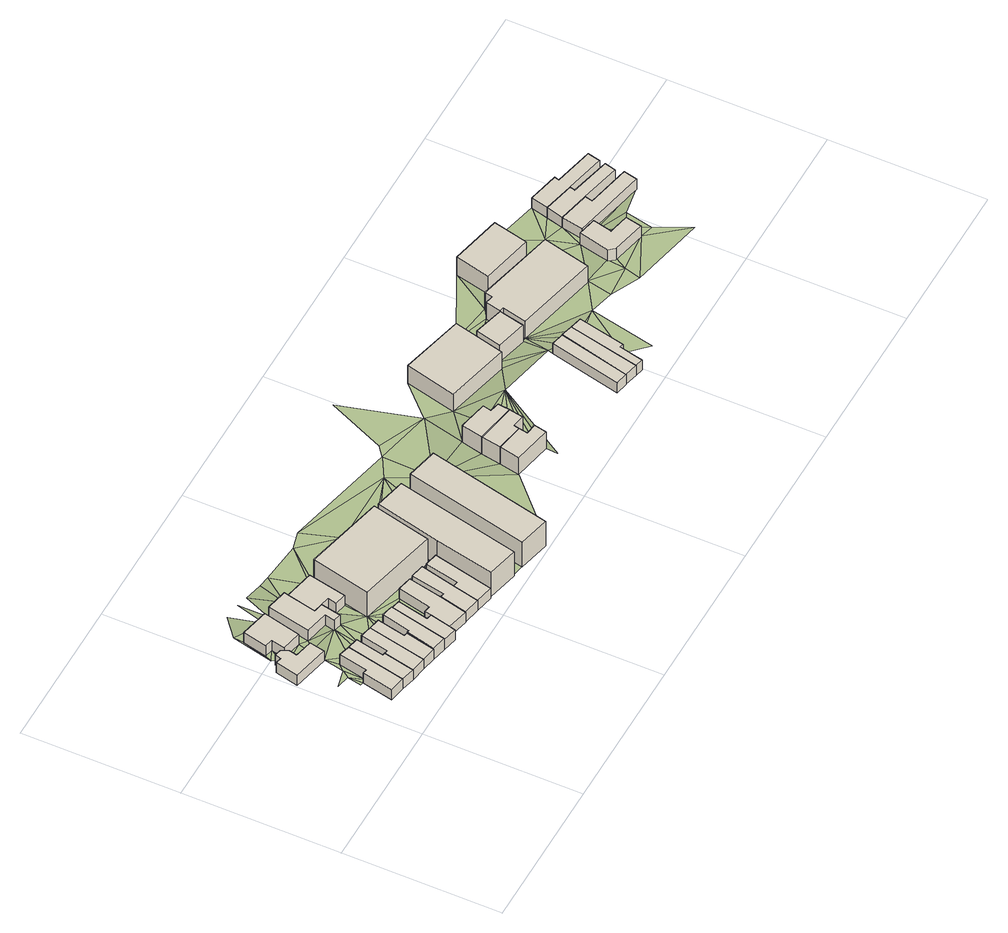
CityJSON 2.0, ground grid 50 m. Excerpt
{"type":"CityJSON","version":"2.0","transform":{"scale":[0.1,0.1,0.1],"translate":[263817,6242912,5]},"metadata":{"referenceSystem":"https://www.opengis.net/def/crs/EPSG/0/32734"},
"CityObjects":{
"building1":{"type":"Building","attributes":{"address":"7 Wright Street Woodstock Cape Town","building":"house","building:levels":"1","footprint":{"type":"Polygon"},"plus_code":"C8X9XPX2+XVX","ground_height":6.82,"building_height":4.1,"roof_height":10.92},"geometry":[{"type":"Solid","lod":"1","boundaries":[[[[0,1,2,3]],[[1,4,5,2]],[[4,6,7,5]],[[6,8,9,7]],[[8,10,11,9]],[[10,0,3,11]],[[3,2,5,7,9,11]],[[10,8,6,4,1,0]]]]}]},
"building2":{"type":"Building","attributes":{"building":"yes","building:levels":"1","footprint":{"type":"Polygon"},"plus_code":"C8X4XJX2+XQW","ground_height":6.37,"building_height":4.1,"roof_height":10.47},"geometry":[{"type":"Solid","lod":"1","boundaries":[[[[12,13,14,15]],[[13,16,17,14]],[[16,18,19,17]],[[18,20,21,19]],[[20,22,23,21]],[[22,24,25,23]],[[24,26,27,25]],[[26,28,29,27]],[[28,12,15,29]],[[15,14,17,19,21,23,25,27,29]],[[28,26,24,22,20,18,16,13,12]]]]}]},
"building3":{"type":"Building","attributes":{"address":"9 Wright Street Woodstock Cape Town","building":"house","building:levels":"1","footprint":{"type":"Polygon"},"plus_code":"C8XMX2X8+XHW","ground_height":6.82,"building_height":4.1,"roof_height":10.92},"geometry":[{"type":"Solid","lod":"1","boundaries":[[[[6,4,5,7]],[[4,30,31,5]],[[30,32,33,31]],[[32,34,35,33]],[[34,36,37,35]],[[36,6,7,37]],[[7,5,31,33,35,37]],[[36,34,32,30,4,6]]]]}]},
"building4":{"type":"Building","attributes":{"address":"11 Wright Street Woodstock Cape Town","building":"house","building:levels":"1","footprint":{"type":"Polygon"},"plus_code":"C8XRXXX4+X8R","ground_height":6.82,"building_height":4.1,"roof_height":10.92},"geometry":[{"type":"Solid","lod":"1","boundaries":[[[[32,30,31,33]],[[30,38,39,31]],[[38,40,41,39]],[[40,42,43,41]],[[42,44,45,43]],[[44,32,33,45]],[[33,31,39,41,43,45]],[[44,42,40,38,30,32]]]]}]},
"building5":{"type":"Building","attributes":{"address":"12 William Street Woodstock Cape Town","building":"house","building:levels":"1","footprint":{"type":"Polygon"},"plus_code":"C8XCXPXX+XPX","ground_height":6.37,"building_height":4.1,"roof_height":10.47},"geometry":[{"type":"Solid","lod":"1","boundaries":[[[[46,47,48,49]],[[47,50,51,48]],[[50,52,53,51]],[[52,54,55,53]],[[54,56,57,55]],[[56,46,49,57]],[[49,48,51,53,55,57]],[[56,54,52,50,47,46]]]]}]},
"building6":{"type":"Building","attributes":{"address":"13 Wright Street Woodstock Cape Town","building":"house","building:levels":"1","footprint":{"type":"Polygon"},"plus_code":"C9X4XXX7+X3W","ground_height":6.82,"building_height":4.1,"roof_height":10.92},"geometry":[{"type":"Solid","lod":"1","boundaries":[[[[38,58,59,39]],[[58,60,61,59]],[[60,62,63,61]],[[62,64,65,63]],[[64,40,41,65]],[[40,38,39,41]],[[39,59,61,63,65,41]],[[40,64,62,60,58,38]]]]}]},
"building7":{"type":"Building","attributes":{"address":"15 Wright Street Woodstock Cape Town","building":"house","building:levels":"1","footprint":{"type":"Polygon"},"plus_code":"C9X8X7XF+X9V","ground_height":7.29,"building_height":4.1,"roof_height":11.39},"geometry":[{"type":"Solid","lod":"1","boundaries":[[[[58,66,67,68,69,59]],[[66,70,71,72,68,67]],[[70,73,74,75,72,71]],[[73,76,77,75,74]],[[76,60,78,77]],[[60,58,59,69,78]],[[69,68,72,75,77,78]],[[60,76,73,70,66,58]]]]}]},
"building8":{"type":"Building","attributes":{"address":"14 William Street Woodstock Cape Town","building":"house","building:levels":"1","footprint":{"type":"Polygon"},"plus_code":"C8XWXJXG+XVV","ground_height":6.5,"building_height":4.1,"roof_height":10.6},"geometry":[{"type":"Solid","lod":"1","boundaries":[[[[79,80,81,82]],[[80,83,84,81]],[[83,85,86,84]],[[85,87,88,86]],[[87,89,90,88]],[[89,91,92,90]],[[91,93,94,92]],[[93,95,96,94]],[[95,79,82,96]],[[82,81,84,86,88,90,92,94,96]],[[95,93,91,89,87,85,83,80,79]]]]}]},
"building9":{"type":"Building","attributes":{"address":"17 Wright Street Woodstock Cape Town","building":"house","building:levels":"1","footprint":{"type":"Polygon"},"plus_code":"C9XHXVX7+XFR","ground_height":6.82,"building_height":4.1,"roof_height":10.92},"geometry":[{"type":"Solid","lod":"1","boundaries":[[[[66,97,98,67]],[[97,99,100,98]],[[99,101,102,100]],[[101,103,104,102]],[[103,105,106,104]],[[105,70,71,106]],[[70,66,67,71]],[[67,98,100,102,104,106,71]],[[70,105,103,101,99,97,66]]]]}]},
"building10":{"type":"Building","attributes":{"address":"16 William Street Woodstock Cape Town","building":"house","building:levels":"1","footprint":{"type":"Polygon"},"plus_code":"C9X8XWXR+X3X","ground_height":6.5,"building_height":4.1,"roof_height":10.6},"geometry":[{"type":"Solid","lod":"1","boundaries":[[[[107,108,96,82]],[[108,109,94,96]],[[109,110,111,94]],[[110,112,113,111]],[[112,114,115,113]],[[114,116,117,115]],[[116,107,82,117]],[[82,96,94,111,113,115,117]],[[116,114,112,110,109,108,107]]]]}]},
"building11":{"type":"Building","attributes":{"address":"19 Wright Street Woodstock Cape Town","building":"house","building:levels":"1","footprint":{"type":"Polygon"},"plus_code":"C9XXX5X7+X2X","ground_height":6.82,"building_height":4.1,"roof_height":10.92},"geometry":[{"type":"Solid","lod":"1","boundaries":[[[[99,118,119,100]],[[118,120,121,119]],[[120,122,123,121]],[[122,124,125,123]],[[124,126,127,125]],[[126,128,129,127]],[[128,101,102,129]],[[101,99,100,102]],[[100,119,121,123,125,127,129,102]],[[101,128,126,124,122,120,118,99]]]]}]},
"building12":{"type":"Building","attributes":{"address":"21 Wright Street Woodstock Cape Town","building":"house","building:levels":"1","footprint":{"type":"Polygon"},"plus_code":"CCX7XVX6+XXR","ground_height":6.86,"building_height":4.1,"roof_height":10.96},"geometry":[{"type":"Solid","lod":"1","boundaries":[[[[130,131,132,133,134,119]],[[131,135,136,133,132]],[[135,137,138,136]],[[137,139,140,138]],[[139,141,142,140]],[[141,143,144,142]],[[143,130,119,134,144]],[[134,133,136,138,140,142,144]],[[143,141,139,137,135,131,130]]]]}]},
"building13":{"type":"Building","attributes":{"address":"23 Wright Street Woodstock Cape Town","building":"house","building:levels":"1","footprint":{"type":"Polygon"},"plus_code":"CCXHXFXQ+XMX","ground_height":6.86,"building_height":4.1,"roof_height":10.96},"geometry":[{"type":"Solid","lod":"1","boundaries":[[[[131,145,146,133]],[[145,147,148,146]],[[147,149,150,148]],[[149,151,152,150]],[[151,135,136,152]],[[135,131,133,136]],[[133,146,148,150,152,136]],[[135,151,149,147,145,131]]]]}]},
"building14":{"type":"Building","attributes":{"address":"Wex 2 18 William Street Woodstock Cape Town","building":"residential","building:levels":"3","building:flats":"45","residential":"student","footprint":{"type":"Polygon"},"plus_code":"CCX6X2X7+X9V","ground_height":6.86,"building_height":9.7,"roof_height":16.56},"geometry":[{"type":"Solid","lod":"1","boundaries":[[[[153,154,155,156]],[[154,157,158,155]],[[157,159,160,158]],[[159,153,156,160]],[[156,155,158,160]],[[159,157,154,153]]]]}]},
"building15":{"type":"Building","attributes":{"address":"Station Street Cape Town","building":"commercial","building:levels":"3","footprint":{"type":"Polygon"},"plus_code":"CCXWXFXG+X8R","ground_height":6.86,"building_height":9.7,"roof_height":16.56},"geometry":[{"type":"Solid","lod":"1","boundaries":[[[[161,162,163,164]],[[162,165,166,163]],[[165,167,168,166]],[[167,169,170,168]],[[169,161,164,170]],[[164,163,166,168,170]],[[169,167,165,162,161]]]]}]},
"building16":{"type":"Building","attributes":{"address":"Station Street Woodstock Cape Town","building":"commercial","building:levels":"3","footprint":{"type":"Polygon"},"plus_code":"CFXPX4XP+XRX","ground_height":7.47,"building_height":9.7,"roof_height":17.17},"geometry":[{"type":"Solid","lod":"1","boundaries":[[[[171,172,173,174]],[[172,175,176,173]],[[175,177,178,176]],[[177,171,174,178]],[[174,173,176,178]],[[177,175,172,171]]]]}]},
"building17":{"type":"Building","attributes":{"address":"7 Station Street Woodstock Cape Town","building":"house","building:levels":"2","footprint":{"type":"Polygon"},"plus_code":"CGXXXWXJ+XVX","ground_height":7.71,"building_height":6.9,"roof_height":14.61},"geometry":[{"type":"Solid","lod":"1","boundaries":[[[[179,180,181,182]],[[180,183,184,181]],[[183,185,186,184]],[[185,187,188,186]],[[187,189,190,188]],[[189,179,182,190]],[[182,181,184,186,188,190]],[[189,187,185,183,180,179]]]]}]},
"building18":{"type":"Building","attributes":{"address":"5 Station Street Woodstock Cape Town","building":"house","building:levels":"2","footprint":{"type":"Polygon"},"plus_code":"CHX4XWX9+X7V","ground_height":7.71,"building_height":6.9,"roof_height":14.61},"geometry":[{"type":"Solid","lod":"1","boundaries":[[[[191,179,182,192]],[[179,189,190,182]],[[189,193,194,190]],[[193,195,196,194]],[[195,197,198,196]],[[197,191,192,198]],[[192,182,190,194,196,198]],[[197,195,193,189,179,191]]]]}]},
"building19":{"type":"Building","attributes":{"address":"3 Station Street Woodstock Cape Town","building":"house","building:levels":"2","footprint":{"type":"Polygon"},"plus_code":"CHX4XMXM+XPX","ground_height":7.71,"building_height":6.9,"roof_height":14.61},"geometry":[{"type":"Solid","lod":"1","boundaries":[[[[191,197,198,192]],[[197,199,200,198]],[[199,201,202,200]],[[201,203,204,202]],[[203,205,206,204]],[[205,191,192,206]],[[192,198,200,202,204,206]],[[205,203,201,199,197,191]]]]}]},
"building20":{"type":"Building","attributes":{"address":"35 William Street Woodstock Cape Town","building":"yes","building:levels":"2","footprint":{"type":"Polygon"},"plus_code":"CJX2X8X4+XMW","ground_height":7.3,"building_height":6.9,"roof_height":14.2},"geometry":[{"type":"Solid","lod":"1","boundaries":[[[[207,208,209,210]],[[208,211,212,209]],[[211,213,214,212]],[[213,207,210,214]],[[210,209,212,214]],[[213,211,208,207]]]]}]},
"building21":{"type":"Building","attributes":{"address":"William Street Woodstock Cape Town","building":"yes","building:levels":"1","footprint":{"type":"Polygon"},"plus_code":"CJXWXWX5+XPX","ground_height":7.82,"building_height":4.1,"roof_height":11.92},"geometry":[{"type":"Solid","lod":"1","boundaries":[[[[215,216,217,218]],[[216,219,220,217]],[[219,221,222,220]],[[221,215,218,222]],[[218,217,220,222]],[[221,219,216,215]]]]}]},
"building22":{"type":"Building","attributes":{"address":"William Street Woodstock Cape Town","building":"yes","building:levels":"1","footprint":{"type":"Polygon"},"plus_code":"CMX4XVXV+X7R","ground_height":7.97,"building_height":4.1,"roof_height":12.07},"geometry":[{"type":"Solid","lod":"1","boundaries":[[[[223,224,225,226]],[[224,227,222,228,225]],[[227,229,230,231,228,222]],[[229,223,226,231,230]],[[226,225,228,231]],[[229,227,224,223]]]]}]},
"building23":{"type":"Building","attributes":{"address":"37 William Street Woodstock Cape Town","building":"yes","building:levels":"2","footprint":{"type":"Polygon"},"plus_code":"CJXRX5XC+X7R","ground_height":7.3,"building_height":6.9,"roof_height":14.2},"geometry":[{"type":"Solid","lod":"1","boundaries":[[[[232,233,234,235]],[[233,236,237,234]],[[236,238,239,237]],[[238,232,235,239]],[[235,234,237,239]],[[238,236,233,232]]]]}]},
"building24":{"type":"Building","attributes":{"address":"36 William Street Woodstock Cape Town","building":"yes","building:levels":"1","footprint":{"type":"Polygon"},"plus_code":"CMX9XGXF+XHV","ground_height":7.97,"building_height":4.1,"roof_height":12.07},"geometry":[{"type":"Solid","lod":"1","boundaries":[[[[223,229,231,226]],[[229,240,241,231]],[[240,242,243,241]],[[242,244,245,243]],[[244,246,247,245]],[[246,223,226,247]],[[226,231,241,243,245,247]],[[246,244,242,240,229,223]]]]}]},
"building25":{"type":"Building","attributes":{"address":"18 Sussex Street Woodstock Cape Town","building":"yes","building:levels":"2","footprint":{"type":"Polygon"},"plus_code":"CMXRX9XC+XCW","ground_height":7.39,"building_height":6.9,"roof_height":14.29},"geometry":[{"type":"Solid","lod":"1","boundaries":[[[[248,249,250,251]],[[249,252,253,250]],[[252,254,255,253]],[[254,256,257,255]],[[256,258,239,259,257]],[[258,260,261,259,239]],[[260,262,263,261]],[[262,248,251,263]],[[251,250,253,255,257,259,261,263]],[[262,260,258,256,254,252,249,248]]]]}]},
"building26":{"type":"Building","attributes":{"address":"16 Sussex Street Woodstock Cape Town","building":"yes","building:levels":"2","footprint":{"type":"Polygon"},"plus_code":"CPX3XFXV+X2V","ground_height":7.39,"building_height":6.9,"roof_height":14.29},"geometry":[{"type":"Solid","lod":"1","boundaries":[[[[264,265,266,267]],[[265,268,269,266]],[[268,270,271,269]],[[270,264,267,271]],[[267,266,269,271]],[[270,268,265,264]]]]}]},
"building27":{"type":"Building","attributes":{"address":"21 Sussex Street Woodstock Cape Town","building":"yes","building:levels":"1","footprint":{"type":"Polygon"},"plus_code":"CQX3XXXW+XWV","ground_height":8.01,"building_height":4.1,"roof_height":12.11},"geometry":[{"type":"Solid","lod":"1","boundaries":[[[[272,273,274,275]],[[273,276,277,274]],[[276,278,279,277]],[[278,280,281,279]],[[280,282,283,281]],[[282,284,285,283]],[[284,272,275,285]],[[275,274,277,279,281,283,285]],[[284,282,280,278,276,273,272]]]]}]},
"building28":{"type":"Building","attributes":{"address":"19 Sussex Street Woodstock Cape Town","building":"house","building:levels":"1","footprint":{"type":"Polygon"},"plus_code":"CQXFXXX7+XJW","ground_height":7.48,"building_height":4.1,"roof_height":11.58},"geometry":[{"type":"Solid","lod":"1","boundaries":[[[[286,287,288,289]],[[287,290,291,288]],[[290,292,293,291]],[[292,294,295,293]],[[294,296,297,295]],[[296,286,289,297]],[[289,288,291,293,295,297]],[[296,294,292,290,287,286]]]]}]},
"building29":{"type":"Building","attributes":{"address":"17 Sussex Street Woodstock Cape Town","building":"house","building:levels":"1","footprint":{"type":"Polygon"},"plus_code":"CQXGX7XH+X5V","ground_height":7.48,"building_height":4.1,"roof_height":11.58},"geometry":[{"type":"Solid","lod":"1","boundaries":[[[[287,286,289,288]],[[286,298,299,289]],[[298,300,301,299]],[[300,302,303,301]],[[302,304,305,303]],[[304,306,307,305]],[[306,287,288,307]],[[288,289,299,301,303,305,307]],[[306,304,302,300,298,286,287]]]]}]},
"building30":{"type":"Building","attributes":{"address":"15 Sussex Street Woodstock Cape Town","building":"house","building:levels":"1","footprint":{"type":"Polygon"},"plus_code":"CQXJX6XF+XCW","ground_height":7.48,"building_height":4.1,"roof_height":11.58},"geometry":[{"type":"Solid","lod":"1","boundaries":[[[[306,304,305,307]],[[304,308,309,305]],[[308,310,311,309]],[[310,312,313,311]],[[312,314,315,313]],[[314,316,317,315]],[[316,306,307,317]],[[307,305,309,311,313,315,317]],[[316,314,312,310,308,304,306]]]]}]},
"terrain1":{"type":"TINRelief","geometry":[{"type":"CompositeSurface","lod":"1","boundaries":[[[318,319,0]],[[320,318,321]],[[10,318,0]],[[10,321,318]],[[322,323,324]],[[8,321,10]],[[22,56,24]],[[8,322,321]],[[325,24,54]],[[325,54,52]],[[20,18,22]],[[56,54,24]],[[52,50,325]],[[6,322,8]],[[323,322,18]],[[22,46,56]],[[50,326,325]],[[46,22,18]],[[34,32,36]],[[42,32,44]],[[46,18,85]],[[327,322,6]],[[322,327,18]],[[32,42,36]],[[50,47,326]],[[6,36,327]],[[85,18,327]],[[327,36,42]],[[85,328,46]],[[329,326,47]],[[328,47,46]],[[330,42,40]],[[85,327,331]],[[327,42,330]],[[332,62,60]],[[332,60,76]],[[62,332,64]],[[333,47,328]],[[76,73,332]],[[40,64,334]],[[334,330,40]],[[64,332,73]],[[73,334,64]],[[109,330,112]],[[334,112,330]],[[73,70,334]],[[335,336,328]],[[103,101,128]],[[110,109,112]],[[105,103,128]],[[334,114,112]],[[334,70,105]],[[128,126,105]],[[337,336,335]],[[335,107,116]],[[105,124,334]],[[114,334,154]],[[126,124,105]],[[337,335,338]],[[116,338,335]],[[114,154,116]],[[339,143,141]],[[124,340,334]],[[124,339,139]],[[141,139,339]],[[341,338,116]],[[154,341,116]],[[340,124,139]],[[135,151,149]],[[342,334,340]],[[137,135,149]],[[139,137,340]],[[149,340,137]],[[343,147,344]],[[345,341,154]],[[340,149,147]],[[147,342,340]],[[147,343,342]],[[345,154,346]],[[341,345,347]],[[343,161,342]],[[346,342,161]],[[348,349,350]],[[347,345,351]],[[351,345,346]],[[349,348,171]],[[351,346,161]],[[161,349,351]],[[352,347,351]],[[349,171,351]],[[180,177,353]],[[177,351,171]],[[351,177,352]],[[177,180,179]],[[177,179,191]],[[191,205,177]],[[354,352,177]],[[354,177,205]],[[355,352,354]],[[189,187,185]],[[189,195,193]],[[354,356,355]],[[185,195,189]],[[208,354,205]],[[205,203,208]],[[357,183,358]],[[203,201,199]],[[185,183,357]],[[185,357,195]],[[195,357,197]],[[354,208,207]],[[199,197,357]],[[357,203,199]],[[208,203,357]],[[359,208,357]],[[357,360,359]],[[359,233,232]],[[359,360,233]],[[359,232,361]],[[233,360,362]],[[360,216,224]],[[362,360,262]],[[360,224,262]],[[232,256,361]],[[224,223,262]],[[362,262,258]],[[258,256,232]],[[260,258,262]],[[246,262,223]],[[361,256,252]],[[363,364,246]],[[365,366,363]],[[363,366,364]],[[246,366,262]],[[252,256,254]],[[364,366,246]],[[361,252,265]],[[262,366,367]],[[265,252,368]],[[368,252,249]],[[366,369,367]],[[367,369,370]],[[249,371,368]],[[369,372,370]],[[373,367,370]],[[367,272,249]],[[373,272,367]],[[374,373,370]],[[249,375,371]],[[376,370,372]],[[371,375,264]],[[272,375,249]],[[370,376,374]],[[272,287,375]],[[377,376,372]],[[284,290,272]],[[272,290,287]],[[264,375,316]],[[375,287,306]],[[284,378,379]],[[316,375,306]],[[380,379,376]],[[376,377,380]],[[379,381,284]],[[382,290,284]],[[379,380,381]],[[382,284,381]]]}]}
},
"vertices":[
[92,231,18],[71,131,18],[71,131,59],[92,231,59],[121,123,18],[121,123,59],[160,310,18],[160,310,59],[124,320,18],[124,320,59],[105,228,18],[105,228,59],
[21,466,14],[4,391,14],[4,391,55],[21,466,55],[120,366,14],[120,366,55],[130,415,14],[130,415,55],[72,428,14],[72,428,55],[78,454,14],[78,454,55],[67,476,14],[67,476,55],[45,481,14],[45,481,55],[41,461,14],[41,461,55],
[164,112,18],[164,112,59],[185,211,18],[185,211,59],[177,212,18],[177,212,59],[196,303,18],[196,303,59],
[213,104,18],[213,104,59],[252,290,18],[252,290,59],[215,298,18],[215,298,59],[196,209,18],[196,209,59],
[144,457,14],[172,577,14],[172,577,55],[144,457,55],[81,597,14],[81,597,55],[63,520,14],[63,520,55],[90,514,14],[90,514,55],[80,471,14],[80,471,55],
[259,95,18],[259,95,59],[280,189,18],[280,189,59],[269,192,18],[269,192,59],[288,282,18],[288,282,59],
[304,85,18],[304,85,59],[304,85,64],[259,95,64],[345,270,18],[345,270,59],[345,270,64],[308,278,18],[308,278,59],[308,278,64],[288,187,18],[288,187,64],[280,189,64],
[262,550,14],[265,563,14],[265,563,56],[262,550,56],[197,578,14],[197,578,56],[167,440,14],[167,440,56],[241,424,14],[241,424,56],[234,393,14],[234,393,56],[259,387,14],[259,387,56],[272,451,14],[272,451,56],[242,457,14],[242,457,56],
[350,75,18],[350,75,59],[356,94,18],[356,94,59],[371,160,18],[371,160,59],[354,164,18],[354,164,59],[376,263,18],[376,263,59],
[262,550,15],[242,457,15],[272,451,15],[300,445,15],[300,445,56],[294,416,15],[294,416,56],[331,408,15],[331,408,56],[356,530,15],[356,530,56],
[423,79,18],[423,79,59],[444,167,18],[444,167,59],[466,274,18],[466,274,59],[420,284,18],[420,284,59],[396,178,18],[396,178,59],[375,182,18],[375,182,59],
[423,79,19],[477,68,19],[477,68,59],[477,68,60],[423,79,60],[496,153,19],[496,153,60],[522,264,19],[522,264,60],[478,273,19],[478,273,60],[457,164,19],[457,164,60],[444,167,19],[444,167,60],
[534,56,19],[534,56,60],[577,249,19],[577,249,60],[536,258,19],[536,258,60],[512,150,19],[512,150,60],
[620,462,15],[364,521,15],[364,521,116],[620,462,116],[320,333,15],[320,333,116],[576,274,15],[576,274,116],
[631,455,16],[582,248,16],[582,248,116],[631,455,116],[543,59,16],[543,59,116],[641,37,16],[641,37,116],[729,433,16],[729,433,116],
[766,424,20],[677,31,20],[677,31,122],[766,424,122],[777,8,20],[777,8,122],[866,402,20],[866,402,122],
[990,257,27],[978,193,27],[978,193,96],[990,257,96],[1099,169,27],[1099,169,96],[1107,209,27],[1107,209,96],[1072,213,27],[1072,213,96],[1077,242,27],[1077,242,96],
[1001,319,27],[1001,319,96],[1080,259,27],[1080,259,96],[1120,252,27],[1120,252,96],[1128,297,27],[1128,297,96],
[1132,335,27],[1132,335,96],[1102,342,27],[1102,342,96],[1108,369,27],[1108,369,96],[1016,388,27],[1016,388,96],
[1151,626,21],[1112,465,21],[1112,465,92],[1151,626,92],[1315,416,21],[1315,416,92],[1354,577,21],[1354,577,92],
[1466,304,28],[1425,313,28],[1425,313,69],[1466,304,69],[1373,86,28],[1373,86,69],[1413,77,28],[1413,77,69],
[1503,294,30],[1466,304,30],[1466,304,71],[1503,294,71],[1413,77,30],[1413,77,71],[1454,67,30],[1454,67,69],[1454,67,71],
[1354,513,23],[1334,432,23],[1334,432,92],[1354,513,92],[1431,408,23],[1431,408,92],[1449,488,23],[1449,488,92],
[1480,62,30],[1480,62,71],[1497,138,30],[1497,138,71],[1509,135,30],[1509,135,71],[1541,285,30],[1541,285,71],
[1710,347,24],[1746,498,24],[1746,498,93],[1710,347,93],[1492,557,24],[1492,557,93],[1486,532,24],[1486,532,93],[1461,538,24],[1461,538,93],[1449,488,24],[1449,488,93],[1463,485,24],[1463,485,93],[1445,408,24],[1445,408,93],
[1739,651,19],[1576,687,19],[1576,687,93],[1739,651,93],[1551,576,19],[1551,576,93],[1714,540,19],[1714,540,93],
[1829,431,24],[1807,333,24],[1807,333,71],[1829,431,71],[1821,315,24],[1821,315,71],[1928,291,24],[1928,291,71],[1939,343,24],[1939,343,71],[1874,357,24],[1874,357,71],[1888,418,24],[1888,418,71],
[1961,481,24],[1863,503,24],[1863,503,66],[1961,481,66],[1849,434,24],[1849,434,66],[2084,383,24],[2084,383,66],[2094,427,24],[2094,427,66],[1956,457,24],[1956,457,66],
[2088,452,24],[2088,452,66],[2097,488,24],[2097,488,66],[1970,518,24],[1970,518,66],[1974,535,24],[1974,535,66],[1877,557,24],[1877,557,66],
[2100,506,24],[2100,506,66],[2109,547,24],[2109,547,66],[1984,575,24],[1984,575,66],[1988,590,24],[1988,590,66],[1890,612,24],[1890,612,66],
[90,278,18],[81,233,18],[48,286,18],[106,300,18],[121,365,18],[120,366,18],[4,391,18],[54,497,14],[83,629,14],[234,393,18],[197,578,15],[149,682,9],[259,387,18],[241,424,15],[305,275,18],[202,676,10],[320,333,18],[265,563,15],[238,667,10],[294,653,10],[326,646,15],[466,274,19],[554,275,19],[457,632,16],[576,274,19],[582,248,19],[543,59,23],[554,525,16],[620,462,16],[515,647,16],[677,31,23],[729,433,20],[641,37,23],[803,525,20],[872,564,20],[803,25,32],[1052,525,21],[904,590,20],[987,775,17],[1244,369,28],[1091,129,34],[1315,416,23],[1429,328,30],[1354,577,23],[1431,408,24],[1509,135,35],[1551,275,30],[1569,76,35],[1617,286,30],[1710,347,30],[1551,576,24],[1694,268,30],[1800,275,30],[1714,540,24],[1786,224,30],[1807,333,30],[1821,315,30],[1800,525,24],[1928,291,31],[2023,171,31],[1874,357,30],[1939,343,31],[1969,279,31],[1988,368,31],[2084,383,31]
]}
